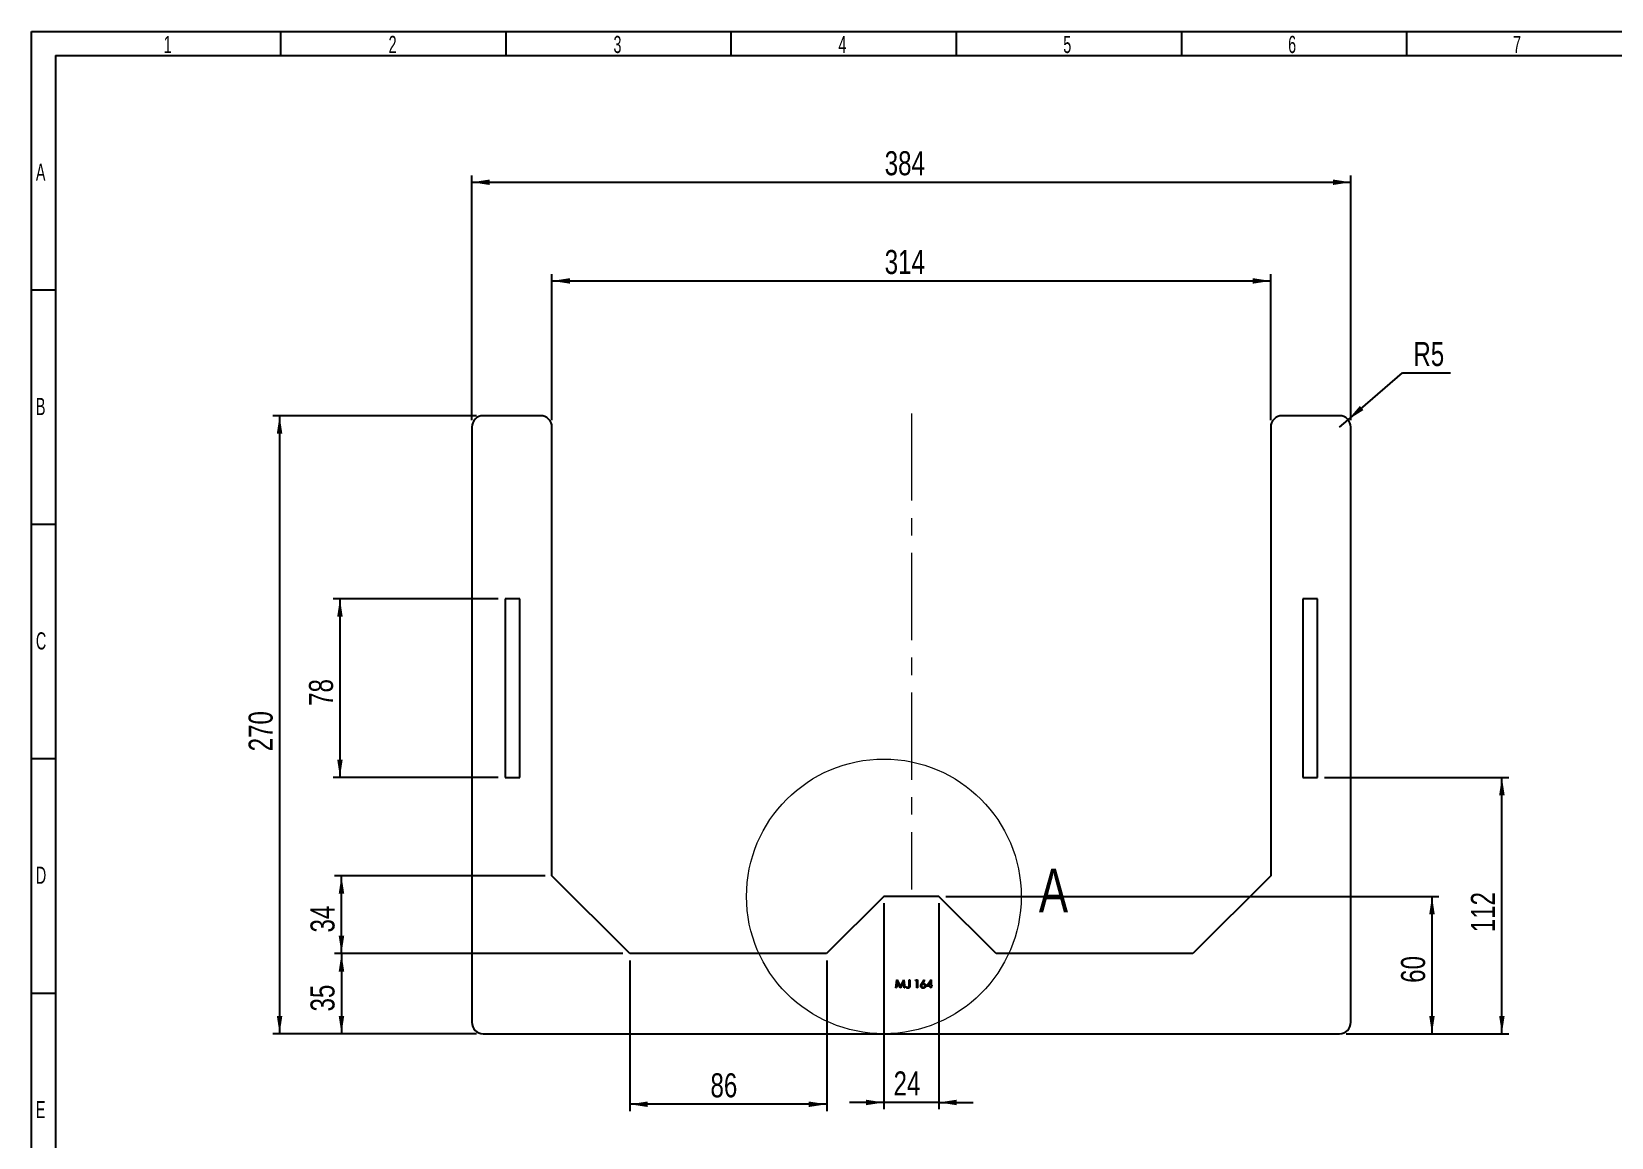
# Model space of a CAD drawing. Header units: millimetres. Extents: x 10 to 411, y 8 to 288.
# Drawn here: x 9.7 to 239.8, y 127.5 to 288.5 of the extents above; entities that cross this region are included whole.
import ezdxf

# ---------------------------------------------------------------- set-up
doc = ezdxf.new("R2010")
doc.units = ezdxf.units.MM
doc.linetypes.add('CENTERX2', pattern=[20.32, 12.7, -2.54, 2.54, -2.54])
doc.layers.add('DIMENSIONS', color=124, linetype='Continuous')
doc.layers.add('SLD-0', color=179, linetype='Continuous')
doc.styles.add('SLDTEXTSTYLE1', font='TXT', dxfattribs={"width": 0.75})
doc.styles.add('SLDTEXTSTYLE2', font='TXT', dxfattribs={"width": 0.623711})
doc.dimstyles.new('SLDDIMSTYLE0', dxfattribs={"dimtxt": 3.5, "dimasz": 2.6, "dimexe": 0, "dimexo": 0.0625, "dimgap": 0.875, "dimtad": 1, "dimlfac": 3, "dimrnd": 1e-09, "dimzin": 12, "dimdsep": 46, "dimtxsty": 'SLDTEXTSTYLE1', "dimsah": 1, "dimcen": 0.09, "dimadec": 0, "dimazin": 3, "dimtfac": 1, "dimtofl": 0, "dimtmove": 0, "dimatfit": 3, "dimfxl": 1, "dimfrac": 2, "dimtolj": 1, "dimtzin": 12, "dimarcsym": 0})
doc.dimstyles.new('SLDDIMSTYLE1', dxfattribs={"dimtxt": 3.5, "dimasz": 2.6, "dimexe": 0, "dimexo": 0.0625, "dimgap": 0.875, "dimtad": 1, "dimlfac": 3, "dimrnd": 1e-09, "dimzin": 12, "dimdsep": 46, "dimtxsty": 'SLDTEXTSTYLE1', "dimsah": 1, "dimcen": 0.09, "dimadec": 0, "dimazin": 3, "dimtfac": 1, "dimtmove": 0, "dimatfit": 0, "dimfxl": 1, "dimfrac": 2, "dimtolj": 1, "dimtzin": 12, "dimarcsym": 0})
doc.dimstyles.new('SLDDIMSTYLE2', dxfattribs={"dimtxt": 3.5, "dimasz": 2.6, "dimexe": 0, "dimexo": 0.0625, "dimgap": 0.875, "dimtad": 0, "dimtih": 1, "dimtoh": 1, "dimlfac": 3, "dimrnd": 1e-09, "dimzin": 12, "dimdsep": 46, "dimtxsty": 'SLDTEXTSTYLE1', "dimsah": 1, "dimcen": 0, "dimadec": 0, "dimazin": 3, "dimtfac": 1, "dimtofl": 0, "dimtmove": 0, "dimatfit": 3, "dimfxl": 1, "dimfrac": 2, "dimtolj": 1, "dimtzin": 12, "dimarcsym": 0})

# ---------------------------------------------------------------- blocks, each defined once
blk = doc.blocks.new('_D')
at = {"layer": 'DIMENSIONS'}
for p, q in [((73.85, 231.9), (73.85, 267.56)), ((201.85, 231.9), (201.85, 267.56)), ((73.85, 266.56), (201.85, 266.56))]:
    blk.add_line(p, q, dxfattribs=at)
for points in [[(73.85, 266.56), (76.45, 266.16), (76.45, 266.96)], [(201.85, 266.56), (199.25, 266.96), (199.25, 266.16)]]:
    blk.add_solid(points, dxfattribs=at)
at = {"layer": 'DIMENSIONS', "insert": (133.97, 271.08), "char_height": 3.5, "attachment_point": 1, "style": 'SLDTEXTSTYLE1'}
blk.add_mtext('384', dxfattribs=at)
blk = doc.blocks.new('_D_1')
at = {"layer": 'DIMENSIONS'}
for p, q in [((85.52, 231.9), (85.52, 253.19)), ((190.18, 231.9), (190.18, 253.19)), ((85.52, 252.19), (190.18, 252.19))]:
    blk.add_line(p, q, dxfattribs=at)
for points in [[(85.52, 252.19), (88.12, 251.79), (88.12, 252.59)], [(190.18, 252.19), (187.58, 252.59), (187.58, 251.79)]]:
    blk.add_solid(points, dxfattribs=at)
at = {"layer": 'DIMENSIONS', "insert": (133.97, 256.7), "char_height": 3.5, "attachment_point": 1, "style": 'SLDTEXTSTYLE1'}
blk.add_mtext('314', dxfattribs=at)
blk = doc.blocks.new('_D_2')
at = {"layer": 'DIMENSIONS'}
for p, q in [((74.52, 232.56), (44.85, 232.56)), ((45.85, 232.56), (45.85, 142.56)), ((74.52, 142.56), (44.85, 142.56))]:
    blk.add_line(p, q, dxfattribs=at)
for points in [[(45.85, 232.56), (45.45, 229.96), (46.25, 229.96)], [(45.85, 142.56), (46.25, 145.16), (45.45, 145.16)]]:
    blk.add_solid(points, dxfattribs=at)
at = {"layer": 'DIMENSIONS', "insert": (41.34, 183.69), "char_height": 3.5, "attachment_point": 1, "rotation": 90, "style": 'SLDTEXTSTYLE1'}
blk.add_mtext('270', dxfattribs=at)
blk = doc.blocks.new('_D_3')
at = {"layer": 'DIMENSIONS'}
for p, q in [((95.85, 154.23), (53.86, 154.23)), ((54.86, 154.23), (54.86, 142.56)), ((74.52, 142.56), (53.86, 142.56))]:
    blk.add_line(p, q, dxfattribs=at)
for points in [[(54.86, 154.23), (54.46, 151.63), (55.26, 151.63)], [(54.86, 142.56), (55.26, 145.16), (54.46, 145.16)]]:
    blk.add_solid(points, dxfattribs=at)
at = {"layer": 'DIMENSIONS', "insert": (50.35, 145.81), "char_height": 3.5, "attachment_point": 1, "rotation": 90, "style": 'SLDTEXTSTYLE1'}
blk.add_mtext('35', dxfattribs=at)
blk = doc.blocks.new('_D_4')
at = {"layer": 'DIMENSIONS'}
for p, q in [((133.85, 161.56), (133.85, 131.56)), ((141.85, 161.56), (141.85, 131.56)), ((133.85, 132.56), (128.85, 132.56)), ((141.85, 132.56), (133.85, 132.56)), ((141.85, 132.56), (146.85, 132.56))]:
    blk.add_line(p, q, dxfattribs=at)
for points in [[(133.85, 132.56), (131.25, 132.96), (131.25, 132.16)], [(141.85, 132.56), (144.45, 132.16), (144.45, 132.96)]]:
    blk.add_solid(points, dxfattribs=at)
at = {"layer": 'DIMENSIONS', "insert": (135.26, 137.08), "char_height": 3.5, "attachment_point": 1, "style": 'SLDTEXTSTYLE1'}
blk.add_mtext('24', dxfattribs=at)
blk = doc.blocks.new('_D_5')
at = {"layer": 'DIMENSIONS'}
for p, q in [((96.85, 153.23), (96.85, 131.3)), ((125.52, 153.23), (125.52, 131.3)), ((125.52, 132.3), (96.85, 132.3))]:
    blk.add_line(p, q, dxfattribs=at)
for points in [[(96.85, 132.3), (99.45, 131.9), (99.45, 132.7)], [(125.52, 132.3), (122.92, 132.7), (122.92, 131.9)]]:
    blk.add_solid(points, dxfattribs=at)
at = {"layer": 'DIMENSIONS', "insert": (108.6, 136.81), "char_height": 3.5, "attachment_point": 1, "style": 'SLDTEXTSTYLE1'}
blk.add_mtext('86', dxfattribs=at)
blk = doc.blocks.new('_D_6')
at = {"layer": 'DIMENSIONS'}
for p, q in [((77.68, 205.9), (53.64, 205.9)), ((54.64, 205.9), (54.64, 179.9)), ((77.68, 179.9), (53.64, 179.9))]:
    blk.add_line(p, q, dxfattribs=at)
for points in [[(54.64, 205.9), (54.24, 203.3), (55.04, 203.3)], [(54.64, 179.9), (55.04, 182.5), (54.24, 182.5)]]:
    blk.add_solid(points, dxfattribs=at)
at = {"layer": 'DIMENSIONS', "insert": (50.13, 190.31), "char_height": 3.5, "attachment_point": 1, "rotation": 90, "style": 'SLDTEXTSTYLE1'}
blk.add_mtext('78', dxfattribs=at)
blk = doc.blocks.new('_D_7')
at = {"layer": 'DIMENSIONS'}
for p, q in [((84.52, 165.56), (53.86, 165.56)), ((54.86, 154.23), (54.86, 165.56)), ((95.85, 154.23), (53.86, 154.23))]:
    blk.add_line(p, q, dxfattribs=at)
for points in [[(54.86, 165.56), (54.46, 162.96), (55.26, 162.96)], [(54.86, 154.23), (55.26, 156.83), (54.46, 156.83)]]:
    blk.add_solid(points, dxfattribs=at)
at = {"layer": 'DIMENSIONS', "insert": (50.35, 157.31), "char_height": 3.5, "attachment_point": 1, "rotation": 90, "style": 'SLDTEXTSTYLE1'}
blk.add_mtext('34', dxfattribs=at)
blk = doc.blocks.new('_D_8')
at = {"layer": 'DIMENSIONS'}
for p, q in [((142.85, 162.56), (214.67, 162.56)), ((213.67, 162.56), (213.67, 142.56)), ((201.18, 142.56), (214.67, 142.56))]:
    blk.add_line(p, q, dxfattribs=at)
for points in [[(213.67, 162.56), (213.27, 159.96), (214.07, 159.96)], [(213.67, 142.56), (214.07, 145.16), (213.27, 145.16)]]:
    blk.add_solid(points, dxfattribs=at)
at = {"layer": 'DIMENSIONS', "insert": (209.16, 149.98), "char_height": 3.5, "attachment_point": 1, "rotation": 90, "style": 'SLDTEXTSTYLE1'}
blk.add_mtext('60', dxfattribs=at)
blk = doc.blocks.new('_D_9')
at = {"layer": 'DIMENSIONS'}
for p, q in [((198.02, 179.9), (224.85, 179.9)), ((223.85, 142.56), (223.85, 179.9)), ((201.18, 142.56), (224.85, 142.56))]:
    blk.add_line(p, q, dxfattribs=at)
for points in [[(223.85, 179.9), (223.45, 177.3), (224.25, 177.3)], [(223.85, 142.56), (224.25, 145.16), (223.45, 145.16)]]:
    blk.add_solid(points, dxfattribs=at)
at = {"layer": 'DIMENSIONS', "insert": (219.34, 157.35), "char_height": 3.5, "attachment_point": 1, "rotation": 90, "style": 'SLDTEXTSTYLE1'}
blk.add_mtext('112', dxfattribs=at)
blk = doc.blocks.new('_D_10')
at = {"layer": 'DIMENSIONS'}
for p, q in [((201.45, 231.98), (209.37, 238.79)), ((209.37, 238.79), (216.38, 238.79)), ((200.18, 230.9), (201.45, 231.98))]:
    blk.add_line(p, q, dxfattribs=at)
blk.add_solid([(201.45, 231.98), (203.68, 233.38), (203.16, 233.98)], dxfattribs=at)
at = {"layer": 'DIMENSIONS', "insert": (210.96, 243.3), "char_height": 3.5, "attachment_point": 1, "style": 'SLDTEXTSTYLE1'}
blk.add_mtext('R5', dxfattribs=at)

msp = doc.modelspace()

# ---------------------------------------------------------------- linework, layer by layer
at = {"color": 7, "linetype": 'Continuous', "lineweight": 25}
for p, q in [((83.8497, 232.5649), (75.5163, 232.5649)), ((200.183, 232.5649), (191.8497, 232.5649)), ((73.8497, 230.8982), (73.8497, 144.2315)), ((85.5163, 165.5649), (85.5163, 230.8982)), ((190.183, 230.8982), (190.183, 165.5649)), ((201.8497, 144.2315), (201.8497, 230.8982)), ((78.683, 205.8982), (78.683, 179.8982)), ((80.8497, 205.8982), (78.683, 205.8982)), ((80.8497, 179.8982), (80.8497, 205.8982)), ((197.0163, 205.8982), (194.8497, 205.8982)), ((194.8497, 205.8982), (194.8497, 179.8982)), ((197.0163, 179.8982), (197.0163, 205.8982)), ((78.683, 179.8982), (80.8497, 179.8982)), ((194.8497, 179.8982), (197.0163, 179.8982)), ((96.8497, 154.2315), (85.5163, 165.5649)), ((190.183, 165.5649), (178.8497, 154.2315)), ((133.8497, 162.5649), (125.5163, 154.2315)), ((141.8497, 162.5649), (133.8497, 162.5649)), ((150.183, 154.2315), (141.8497, 162.5649)), ((125.5163, 154.2315), (96.8497, 154.2315)), ((178.8497, 154.2315), (150.183, 154.2315)), ((135.6061, 149.2315), (135.7601, 150.3982)), ((135.8229, 150.0729), (135.7115, 149.2315)), ((135.7601, 150.3982), (135.775, 150.3982)), ((135.775, 150.3982), (136.2567, 149.4409)), ((136.2457, 149.2315), (135.8229, 150.0729)), ((136.2567, 149.4409), (136.7372, 150.3982)), ((136.6905, 150.071), (136.2693, 149.2315)), ((136.8022, 149.2315), (136.6905, 150.071)), ((136.7372, 150.3982), (136.7524, 150.3982)), ((136.7524, 150.3982), (136.9074, 149.2315)), ((137.5206, 150.3982), (137.6253, 150.3982)), ((137.5206, 149.6221), (137.5206, 150.3982)), ((137.6253, 150.3982), (137.6253, 149.6104)), ((138.4479, 150.2785), (138.5164, 150.3982)), ((138.6274, 150.2785), (138.4479, 150.2785)), ((138.5164, 150.3982), (138.7321, 150.3982)), ((138.6274, 149.2315), (138.6274, 150.2785)), ((138.7321, 150.3982), (138.7321, 149.2315)), ((139.3561, 149.8957), (139.7044, 150.4281)), ((139.785, 150.3648), (139.4767, 149.8934)), ((139.7044, 150.4281), (139.785, 150.3648)), ((140.0633, 149.5008), (140.7002, 150.4281)), ((140.6168, 150.1271), (140.269, 149.6204)), ((140.269, 149.6204), (140.6168, 149.6204)), ((140.6168, 149.6204), (140.6168, 150.1271)), ((140.7002, 150.4281), (140.7215, 150.4281)), ((140.7215, 150.4281), (140.7215, 149.6204)), ((140.7215, 149.6204), (140.8561, 149.6204)), ((140.8561, 149.6204), (140.8561, 149.5008)), ((135.7115, 149.2315), (135.6061, 149.2315)), ((136.2693, 149.2315), (136.2457, 149.2315)), ((136.9074, 149.2315), (136.8022, 149.2315)), ((137.0719, 149.3362), (137.1336, 149.426)), ((138.7321, 149.2315), (138.6274, 149.2315)), ((140.6168, 149.5008), (140.0633, 149.5008)), ((140.6168, 149.2315), (140.6168, 149.5008)), ((140.7215, 149.2315), (140.6168, 149.2315)), ((140.7215, 149.5008), (140.7215, 149.2315)), ((140.8561, 149.5008), (140.7215, 149.5008)), ((75.5163, 142.5649), (200.183, 142.5649))]:
    msp.add_line(p, q, dxfattribs=at)
at = {"color": 7, "linetype": 'Continuous', "lineweight": 18}
msp.add_circle((133.8497, 162.5649), 20, dxfattribs=at)
at = {"color": 7, "linetype": 'Continuous', "lineweight": 25}
for centre, start, end in [((75.5163, 230.8982), 90, 180), ((83.8497, 230.8982), 360, 90), ((191.8497, 230.8982), 90, 180), ((200.183, 230.8982), 360, 90), ((75.5163, 144.2315), 180, 270), ((200.183, 144.2315), 270, 0)]:
    msp.add_arc(centre, 1.6667, start, end, dxfattribs=at)
for points, knots in [([(137.6253, 149.6104), (137.6252, 149.5958), (137.625, 149.5678), (137.6239, 149.5275), (137.6218, 149.4907), (137.6189, 149.4574), (137.6149, 149.4275), (137.6103, 149.401), (137.6048, 149.3779), (137.5966, 149.352), (137.583, 149.3237), (137.5625, 149.293), (137.5371, 149.2662), (137.5077, 149.2429), (137.4739, 149.2244), (137.4366, 149.211), (137.396, 149.2029), (137.3678, 149.2021), (137.3533, 149.2016)], [0, 0, 0, 0, 0.077360684, 0.148541953, 0.214007737, 0.272994503, 0.326409196, 0.373880401, 0.416019938, 0.45212552, 0.518001711, 0.58236693, 0.647043782, 0.713330421, 0.78091197, 0.850394959, 0.922922974, 1, 1, 1, 1]), ([(137.3591, 149.3213), (137.3672, 149.3216), (137.3831, 149.3223), (137.4063, 149.3282), (137.4284, 149.3373), (137.4488, 149.3506), (137.4675, 149.3664), (137.483, 149.3855), (137.4959, 149.4067), (137.5037, 149.4268), (137.5086, 149.4451), (137.5118, 149.4619), (137.5145, 149.4815), (137.5169, 149.5041), (137.5183, 149.5295), (137.5199, 149.5578), (137.5205, 149.5889), (137.5205, 149.6107), (137.5206, 149.6221)], [0, 0, 0, 0, 0.06232637, 0.12319625, 0.18403622, 0.24696409, 0.3106994, 0.37326764, 0.43658758, 0.50212479, 0.53900472, 0.58325538, 0.63444652, 0.69267605, 0.75857049, 0.83165867, 0.9119171, 1, 1, 1, 1]), ([(139.2257, 149.5568), (139.2261, 149.5689), (139.2269, 149.5934), (139.2325, 149.6306), (139.2416, 149.6686), (139.2517, 149.7008), (139.2623, 149.7272), (139.2712, 149.7485), (139.2823, 149.7705), (139.2941, 149.7938), (139.3077, 149.8178), (139.3224, 149.843), (139.3388, 149.8691), (139.3503, 149.8867), (139.3561, 149.8957)], [0, 0, 0, 0, 0.09781819, 0.19972605, 0.30527636, 0.41581149, 0.47447223, 0.53727388, 0.60365742, 0.67429886, 0.74983449, 0.82859848, 0.91237778, 1, 1, 1, 1]), ([(139.5791, 149.2016), (139.5634, 149.2021), (139.5323, 149.2031), (139.4866, 149.2121), (139.4426, 149.2267), (139.4007, 149.2468), (139.362, 149.2721), (139.3273, 149.3026), (139.2968, 149.3377), (139.2715, 149.3772), (139.2514, 149.4197), (139.2364, 149.464), (139.2276, 149.51), (139.2263, 149.5412), (139.2257, 149.5568)], [0, 0, 0, 0, 0.08433472, 0.16705232, 0.24956608, 0.33274048, 0.41591489, 0.49782801, 0.58037259, 0.66460012, 0.74946669, 0.83251023, 0.91563928, 1, 1, 1, 1]), ([(139.5756, 149.7849), (139.5667, 149.7847), (139.5493, 149.7842), (139.5239, 149.7812), (139.4998, 149.7757), (139.4767, 149.7686), (139.4551, 149.7589), (139.4349, 149.7472), (139.4158, 149.7333), (139.3983, 149.7175), (139.3823, 149.7003), (139.3686, 149.6818), (139.3568, 149.6625), (139.3471, 149.6423), (139.3396, 149.6211), (139.3342, 149.5991), (139.3312, 149.5762), (139.3307, 149.5606), (139.3304, 149.5526)], [0, 0, 0, 0, 0.07059929, 0.13790092, 0.2031962, 0.26678972, 0.32910639, 0.39065355, 0.45265306, 0.51574804, 0.57792634, 0.63893001, 0.69835072, 0.75729604, 0.81639377, 0.87626691, 0.93681711, 1, 1, 1, 1]), ([(139.3304, 149.5526), (139.3306, 149.5448), (139.331, 149.5293), (139.3348, 149.5065), (139.3404, 149.4846), (139.3489, 149.4636), (139.359, 149.4434), (139.3723, 149.4244), (139.387, 149.4058), (139.4046, 149.3888), (139.4235, 149.3729), (139.4437, 149.3591), (139.4648, 149.3473), (139.487, 149.338), (139.51, 149.3304), (139.534, 149.3251), (139.5591, 149.322), (139.576, 149.3215), (139.5847, 149.3213)], [0, 0, 0, 0, 0.0618417, 0.12126237, 0.18074595, 0.2392309, 0.29830756, 0.3581828, 0.42035923, 0.48479242, 0.54993848, 0.61371828, 0.67668071, 0.73915417, 0.8021997, 0.86674018, 0.93204965, 1, 1, 1, 1]), ([(139.4767, 149.8934), (139.4973, 149.8967), (139.5373, 149.903), (139.5778, 149.9041), (139.5976, 149.9046)], [0, 0, 0, 0, 0.512659336, 1, 1, 1, 1]), ([(139.839, 149.5526), (139.8388, 149.5606), (139.8384, 149.5762), (139.8344, 149.5991), (139.8287, 149.6212), (139.8202, 149.6424), (139.8091, 149.6626), (139.7956, 149.6819), (139.78, 149.7004), (139.762, 149.7176), (139.7423, 149.7333), (139.7215, 149.7471), (139.6996, 149.7589), (139.6769, 149.7686), (139.6529, 149.7757), (139.6281, 149.7812), (139.6021, 149.7842), (139.5846, 149.7847), (139.5756, 149.7849)], [0, 0, 0, 0, 0.06113791, 0.11999384, 0.17822532, 0.23625642, 0.29492938, 0.35471575, 0.41672966, 0.48066441, 0.54583177, 0.60975811, 0.67297123, 0.73601687, 0.7998394, 0.86477536, 0.93108762, 1, 1, 1, 1]), ([(139.9437, 149.559), (139.9432, 149.5426), (139.9423, 149.5105), (139.933, 149.4637), (139.9185, 149.4191), (139.8979, 149.3775), (139.8722, 149.3388), (139.8409, 149.3045), (139.8051, 149.274), (139.7646, 149.2484), (139.721, 149.2276), (139.6752, 149.2126), (139.6277, 149.2034), (139.5954, 149.2022), (139.5791, 149.2016)], [0, 0, 0, 0, 0.08594794, 0.16912521, 0.25039911, 0.33228974, 0.41336429, 0.49417228, 0.57602174, 0.66075697, 0.74578313, 0.83004359, 0.91402755, 1, 1, 1, 1]), ([(139.5847, 149.3213), (139.5934, 149.3215), (139.6103, 149.322), (139.6354, 149.3251), (139.6594, 149.3304), (139.6824, 149.338), (139.7046, 149.3473), (139.7256, 149.359), (139.7457, 149.373), (139.7646, 149.3887), (139.7821, 149.4059), (139.7972, 149.4243), (139.8101, 149.4435), (139.8206, 149.4636), (139.8289, 149.4846), (139.8346, 149.5065), (139.8384, 149.5293), (139.8388, 149.5448), (139.839, 149.5526)], [0, 0, 0, 0, 0.06796237, 0.1332834, 0.1978353, 0.26089199, 0.3233765, 0.38635008, 0.44963773, 0.51479533, 0.57923991, 0.64181418, 0.70135856, 0.76072677, 0.81922207, 0.87871617, 0.93814735, 1, 1, 1, 1]), ([(139.5976, 149.9046), (139.6094, 149.9043), (139.6328, 149.9037), (139.667, 149.8988), (139.7, 149.8912), (139.7314, 149.8801), (139.7615, 149.866), (139.7904, 149.849), (139.8176, 149.8283), (139.8433, 149.8052), (139.8668, 149.7797), (139.8875, 149.7525), (139.9049, 149.7239), (139.919, 149.6937), (139.93, 149.662), (139.938, 149.6289), (139.9427, 149.5944), (139.9433, 149.5709), (139.9437, 149.559)], [0, 0, 0, 0, 0.0652308, 0.1284049, 0.19006707, 0.25094337, 0.31154583, 0.3728628, 0.43502367, 0.49907172, 0.56309108, 0.62551011, 0.68668004, 0.7472825, 0.8085635, 0.8707421, 0.93434095, 1, 1, 1, 1]), ([(137.3533, 149.2016), (137.3419, 149.202), (137.3192, 149.2027), (137.2853, 149.2086), (137.2515, 149.2177), (137.2176, 149.231), (137.183, 149.2492), (137.1471, 149.2729), (137.1096, 149.3022), (137.0848, 149.3245), (137.0719, 149.3362)], [0, 0, 0, 0, 0.1060709, 0.21342168, 0.32168549, 0.43385794, 0.55408128, 0.68758704, 0.83646585, 1, 1, 1, 1]), ([(137.1336, 149.426), (137.1478, 149.4162), (137.1747, 149.3976), (137.2142, 149.3738), (137.2492, 149.3533), (137.2721, 149.3429), (137.2827, 149.3381)], [0, 0, 0, 0, 0.29918429, 0.56489895, 0.79854787, 1, 1, 1, 1]), ([(137.2827, 149.3381), (137.2891, 149.3356), (137.3017, 149.3306), (137.321, 149.3251), (137.3402, 149.3221), (137.3529, 149.3215), (137.3591, 149.3213)], [0, 0, 0, 0, 0.26295163, 0.51570669, 0.76210923, 1, 1, 1, 1])]:
    msp.add_open_spline(points, degree=3, knots=knots, dxfattribs=at)
at = {"layer": 'DIMENSIONS', "linetype": 'CENTERX2', "lineweight": 18}
msp.add_line((137.8497, 232.8982), (137.8497, 163.5649), dxfattribs=at)
at = {"layer": 'SLD-0'}
for p, q in [((9.7359, 288.4983), (410.5696, 288.4983)), ((9.7359, 8.0222), (9.7359, 288.4983)), ((46.0359, 284.9983), (46.0359, 288.4983)), ((78.8359, 284.9983), (78.8359, 288.4983)), ((111.6359, 284.9983), (111.6359, 288.4983)), ((144.4359, 284.9983), (144.4359, 288.4983)), ((177.2359, 284.9983), (177.2359, 288.4983)), ((209.9859, 284.9983), (209.9859, 288.4983)), ((13.2108, 285.0057), (406.7359, 285.047)), ((13.2108, 285.0057), (13.2373, 33.1755)), ((9.7359, 250.8733), (13.2359, 250.8733)), ((9.7359, 216.7483), (13.2359, 216.7483)), ((9.7359, 182.6233), (13.2359, 182.6233)), ((9.7359, 148.4983), (13.2359, 148.4983))]:
    msp.add_line(p, q, dxfattribs=at)

# ---------------------------------------------------------------- texts
at = {"color": 7, "linetype": 'Continuous', "lineweight": 18, "insert": (156.4248, 166.6171), "char_height": 6.35, "attachment_point": 1, "style": 'SLDTEXTSTYLE1'}
msp.add_mtext('A', dxfattribs=at)
at = {"layer": 'SLD-0', "char_height": 2.5, "attachment_point": 1, "style": 'SLDTEXTSTYLE2'}
for s, insert in [('1', (28.9764, 287.8771)), ('2', (61.7264, 287.8771)), ('3', (94.4764, 287.8771)), ('4', (127.2264, 287.8771)), ('5', (159.9764, 287.8771)), ('6', (192.7264, 287.8771)), ('7', (225.4764, 287.8771)), ('A', (10.3622, 269.2765)), ('B', (10.3622, 235.1515)), ('C', (10.3622, 201.0265)), ('D', (10.3622, 166.9015)), ('E', (10.3622, 132.7765))]:
    msp.add_mtext(s, dxfattribs=dict(at, insert=insert))

# ---------------------------------------------------------------- dimensions: what is measured, and where the dimension line sits
at = {"layer": 'DIMENSIONS'}
for base, p1, p2, dimstyle, picture, middle in [((201.8497, 266.5649), (73.8497, 230.8982), (201.8497, 230.8982), 'SLDDIMSTYLE0', '_D', (137.8497, 266.5649)), ((190.183, 252.1899), (85.5163, 230.8982), (190.183, 230.8982), 'SLDDIMSTYLE0', '_D_1', (137.8497, 252.1899)), ((133.8497, 132.5649), (141.8497, 162.5649), (133.8497, 162.5649), 'SLDDIMSTYLE1', '_D_4', (137.8497, 132.5649)), ((96.8497, 132.3014), (125.5163, 154.2315), (96.8497, 154.2315), 'SLDDIMSTYLE0', '_D_5', (111.183, 132.3014))]:
    dim = msp.add_linear_dim(base=base, p1=p1, p2=p2, dimstyle=dimstyle, dxfattribs=at)
    dim.commit()
    dim.dimension.update_dxf_attribs({"geometry": picture, "text_midpoint": middle, "dimtype": 160})
dim = msp.add_radius_dim(center=(200.183, 230.8982), mpoint=(201.4471, 231.9844), dimstyle='SLDDIMSTYLE2', dxfattribs=at)
dim.commit()
dim.dimension.update_dxf_attribs({"geometry": '_D_10', "text_midpoint": (213.6669, 241.5696), "dimtype": 164})
for base, p1, p2, picture, middle in [((45.8497, 142.5649), (75.5163, 232.5649), (75.5163, 142.5649), '_D_2', (45.8497, 187.5649)), ((54.6391, 179.8982), (78.683, 205.8982), (78.683, 179.8982), '_D_6', (54.6391, 192.8982)), ((223.8497, 179.8982), (200.183, 142.5649), (197.0163, 179.8982), '_D_9', (223.8497, 161.2315)), ((54.862, 165.5649), (96.8497, 154.2315), (85.5163, 165.5649), '_D_7', (54.862, 159.8982)), ((213.6669, 142.5649), (141.8497, 162.5649), (200.183, 142.5649), '_D_8', (213.6669, 152.5649)), ((54.862, 142.5649), (96.8497, 154.2315), (75.5163, 142.5649), '_D_3', (54.862, 148.3982))]:
    dim = msp.add_linear_dim(base=base, p1=p1, p2=p2, angle=90, dimstyle='SLDDIMSTYLE0', dxfattribs=at)
    dim.commit()
    dim.dimension.update_dxf_attribs({"geometry": picture, "text_midpoint": middle, "dimtype": 160})

doc.saveas('drawing.dxf')
